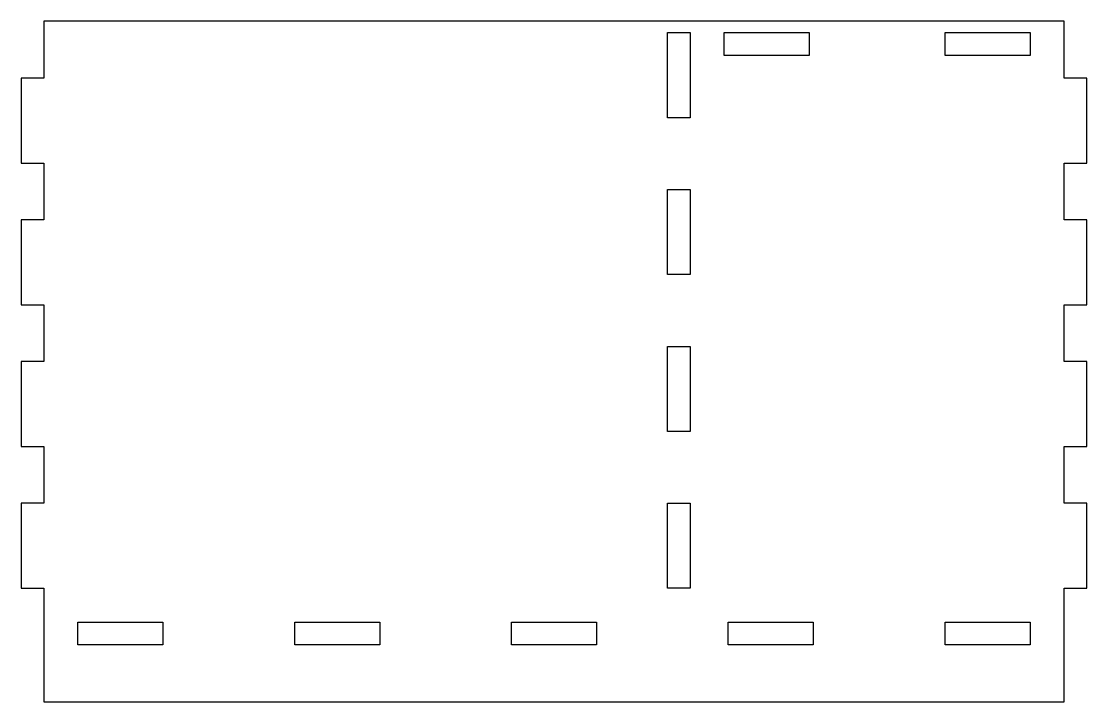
# Model space of a CAD drawing. Header units: millimetres. Extents: x -4 to 184, y -10 to 110.
import ezdxf

# ---------------------------------------------------------------- set-up
doc = ezdxf.new("R2010")
doc.units = ezdxf.units.MM
doc.layers.get('0').update_dxf_attribs({"linetype": 'CONTINUOUS'})

msp = doc.modelspace()

# ---------------------------------------------------------------- linework, layer by layer
for points in [[(180, 100), (180, 110), (0, 110), (0, 100), (-4, 100), (-4, 85), (0, 85), (0, 75), (-4, 75), (-4, 60), (0, 60), (0, 50), (-4, 50), (-4, 35), (0, 35), (0, 25), (-4, 25), (-4, 10), (0, 10), (0, -10), (180, -10), (180, 10), (184, 10), (184, 25), (180, 25), (180, 35), (184, 35), (184, 50), (180, 50), (180, 60), (184, 60), (184, 75), (180, 75), (180, 85), (184, 85), (184, 100)], [(114, 108), (114, 93), (110, 93), (110, 108)], [(135, 104), (120, 104), (120, 108), (135, 108)], [(174, 104), (159, 104), (159, 108), (174, 108)], [(110, 80.33), (114, 80.33), (114, 65.33), (110, 65.33)], [(110, 52.67), (114, 52.67), (114, 37.67), (110, 37.67)], [(110, 25), (114, 25), (114, 10), (110, 10)], [(21, 0), (6, 0), (6, 4), (21, 4)], [(59.25, 0), (44.25, 0), (44.25, 4), (59.25, 4)], [(97.5, 0), (82.5, 0), (82.5, 4), (97.5, 4)], [(135.75, 0), (120.75, 0), (120.75, 4), (135.75, 4)], [(174, 0), (159, 0), (159, 4), (174, 4)]]:
    msp.add_lwpolyline(points, close=True)

doc.saveas('drawing.dxf')
